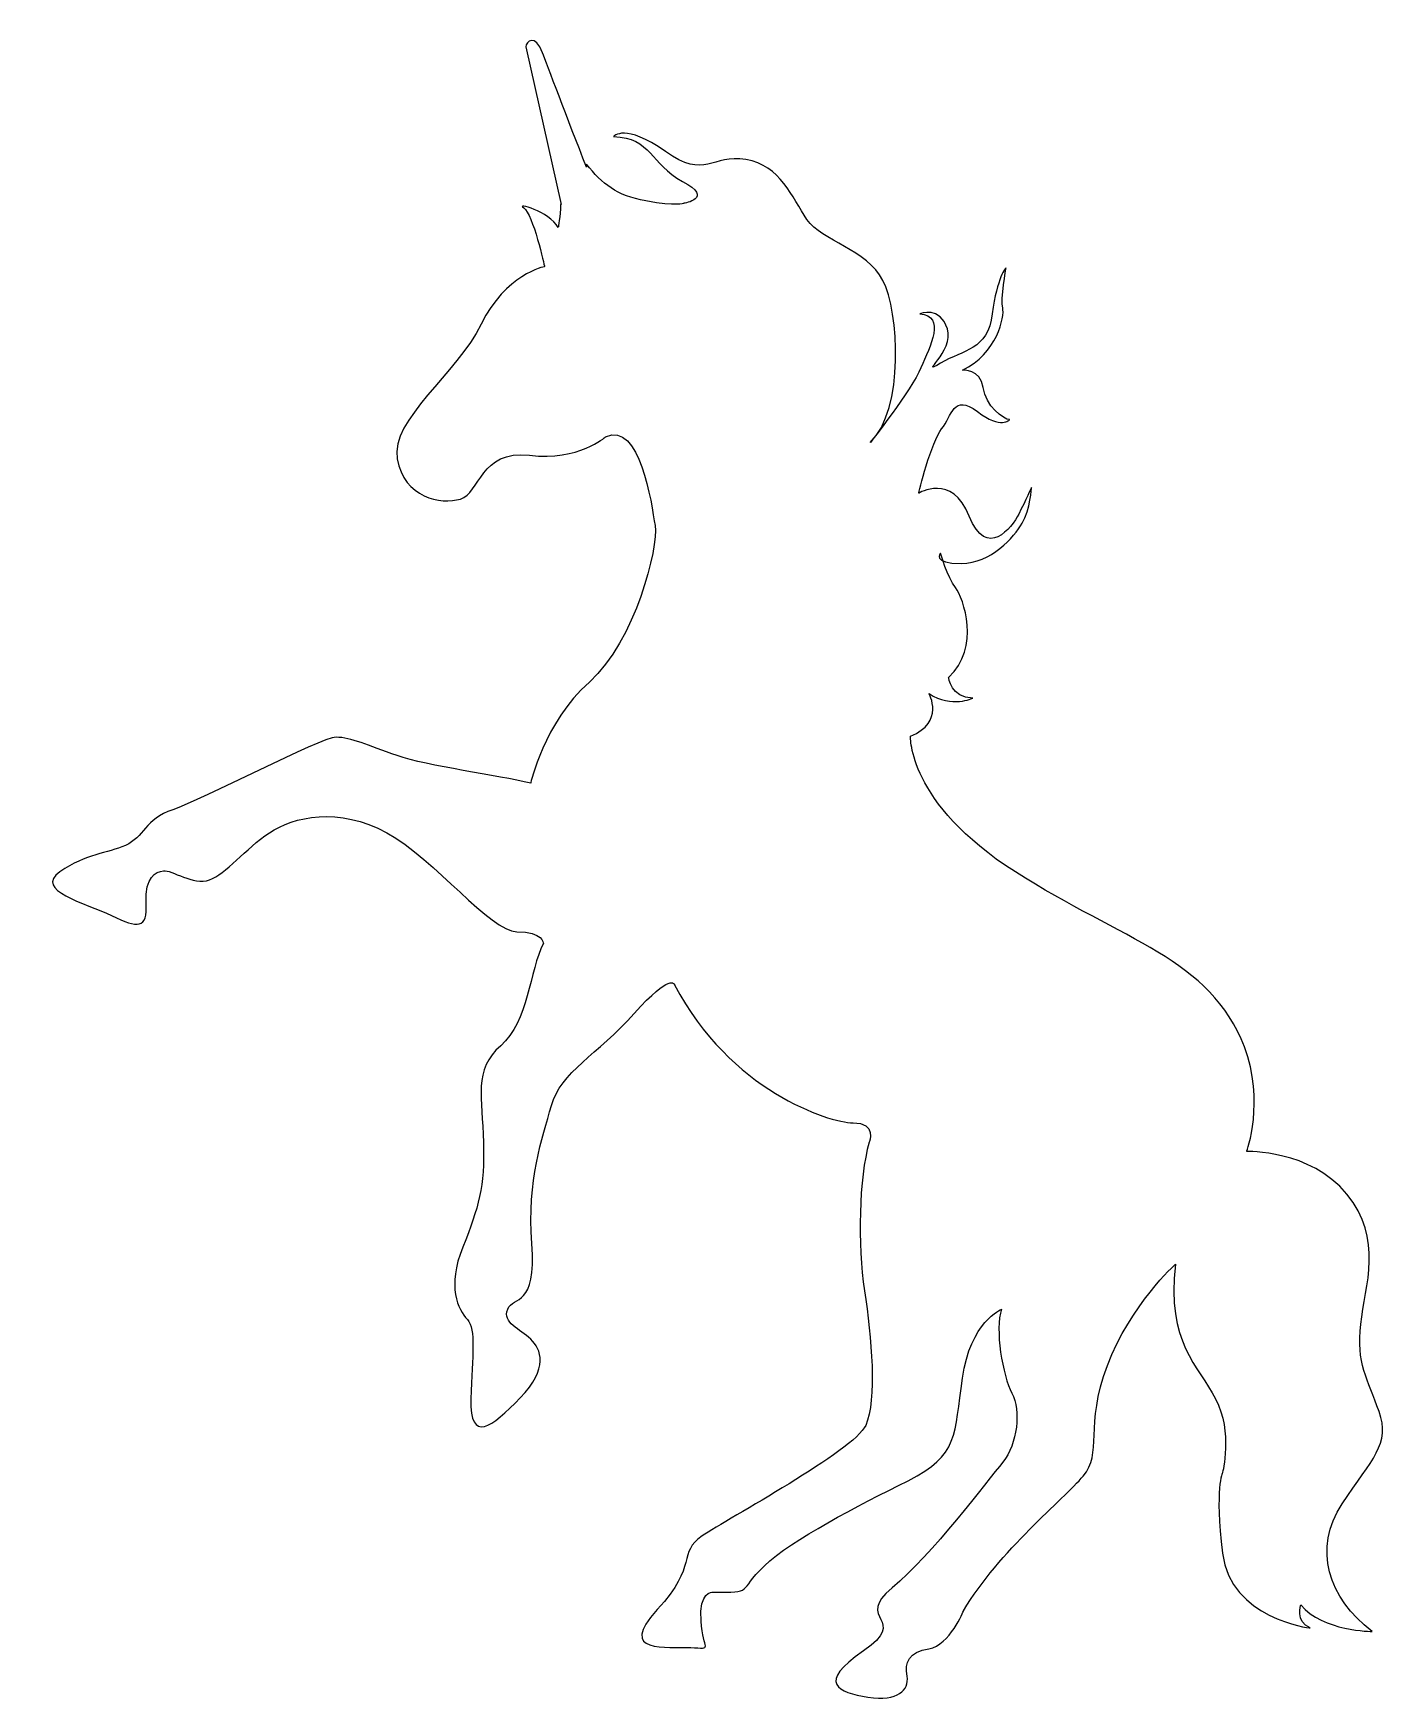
# Model space of a CAD drawing. Header units: centimetres. Extents: x -8.2 to 8.1, y -9.4 to 10.6.
import ezdxf

# ---------------------------------------------------------------- set-up
doc = ezdxf.new("R2010")
doc.units = ezdxf.units.CM
doc.header["$MEASUREMENT"] = 0
doc.layers.add('Camada 1', color=7, linetype='Continuous')

msp = doc.modelspace()

# ---------------------------------------------------------------- linework, layer by layer
at = {"layer": 'Camada 1'}
msp.add_open_spline([(-1.87138, 8.51694), (-1.87138, 8.51694), (-2.29506, 10.40408), (-2.29506, 10.40408), (-2.29506, 10.40408), (-2.29718, 10.46721), (-2.1792, 10.56508), (-2.09543, 10.33304), (-2.09543, 10.33304), (-2.04852, 10.20305), (-1.78949, 9.53085), (-1.57068, 8.96464), (-1.57068, 8.96464), (-1.57068, 8.96464), (-1.56999, 8.99898), (-1.56999, 8.99898), (-1.56999, 8.99898), (-1.37788, 8.76231), (-1.21087, 8.62309), (-0.85892, 8.55789), (-0.85892, 8.55789), (-0.48676, 8.48899), (-0.40407, 8.53035), (-0.40407, 8.53035), (-0.40407, 8.53035), (-0.40407, 8.53035), (-0.03199, 8.58552), (-0.41796, 8.79218), (-0.41796, 8.79218), (-0.80379, 8.99893), (-0.78987, 9.31593), (-1.24475, 9.32966), (-1.24475, 9.32966), (-1.24475, 9.32966), (-1.1069, 9.49505), (-0.62459, 9.15054), (-0.62459, 9.15054), (-0.14228, 8.80603), (-0.07333, 9.12292), (0.34008, 9.05402), (0.34008, 9.05402), (0.75341, 8.98512), (0.89137, 8.59936), (1.07046, 8.33745), (1.07046, 8.33745), (1.24961, 8.07562), (1.78695, 7.97912), (1.97997, 7.60707), (1.97997, 7.60707), (2.17282, 7.23499), (2.2418, 6.06365), (1.82834, 5.66405), (1.82834, 5.66405), (1.82834, 5.66405), (2.32454, 6.29794), (2.43469, 6.55977), (2.43469, 6.55977), (2.54502, 6.8216), (2.73796, 7.17993), (2.42093, 7.20747), (2.42093, 7.20747), (2.42093, 7.20747), (2.66903, 7.30388), (2.75174, 7.02827), (2.75174, 7.02827), (2.83434, 6.75271), (2.39331, 6.44955), (2.66903, 6.61494), (2.66903, 6.61494), (2.94457, 6.78025), (3.23402, 6.76644), (3.28913, 7.20747), (3.28913, 7.20747), (3.34422, 7.64842), (3.45455, 7.75865), (3.45455, 7.75865), (3.45455, 7.75865), (3.45455, 7.75865), (3.38557, 7.37278), (3.4132, 7.27634), (3.4132, 7.27634), (3.44085, 7.17993), (3.34428, 6.72516), (2.93089, 6.5322), (2.93089, 6.5322), (2.93089, 6.5322), (3.15137, 6.54593), (3.17891, 6.32545), (3.17891, 6.32545), (3.20645, 6.10497), (3.4269, 5.93966), (3.49585, 5.93966), (3.49585, 5.93966), (3.49585, 5.93966), (3.39941, 5.8156), (3.10998, 6.03607), (3.10998, 6.03607), (2.82055, 6.25654), (2.80679, 5.9809), (2.68278, 5.82932), (2.68278, 5.82932), (2.55874, 5.67782), (2.40724, 5.05766), (2.40724, 5.05766), (2.40724, 5.05766), (2.40724, 5.05766), (2.80684, 5.30568), (3.01359, 4.78202), (3.01359, 4.78202), (3.22026, 4.25836), (3.52344, 4.64415), (3.60615, 4.80956), (3.60615, 4.80956), (3.68875, 4.97495), (3.75773, 5.12656), (3.75773, 5.12656), (3.75773, 5.12656), (3.75773, 5.12656), (3.74397, 4.86473), (3.6475, 4.69934), (3.6475, 4.69934), (3.55101, 4.53403), (3.27542, 4.21703), (2.91712, 4.21703), (2.91712, 4.21703), (2.55877, 4.21703), (2.6691, 4.34107), (2.6691, 4.34107), (2.6691, 4.34107), (2.6691, 4.34107), (2.7517, 4.05162), (2.84825, 3.92758), (2.84825, 3.92758), (2.94466, 3.80362), (3.15141, 3.21101), (2.76554, 2.85274), (2.76554, 2.85274), (2.76554, 2.85274), (2.79308, 2.60464), (3.05494, 2.60464), (3.05494, 2.60464), (3.05494, 2.60464), (2.80684, 2.48068), (2.5313, 2.65981), (2.5313, 2.65981), (2.5313, 2.65981), (2.72415, 2.3153), (2.31074, 2.14988), (2.31074, 2.14988), (2.31074, 2.14988), (2.26946, 1.3506), (3.56476, 0.52378), (3.56476, 0.52378), (4.86008, -0.30304), (5.90116, -0.51114), (6.30706, -1.5709), (6.30706, -1.5709), (6.55508, -2.21857), (6.3346, -2.82492), (6.3346, -2.82492), (6.3346, -2.82492), (6.3346, -2.82492), (7.09263, -2.79727), (7.53356, -3.33477), (7.53356, -3.33477), (7.97451, -3.87222), (7.75404, -4.42348), (7.69898, -4.89198), (7.69898, -4.89198), (7.64389, -5.36056), (7.78158, -5.55349), (7.91946, -5.93925), (7.91946, -5.93925), (8.05723, -6.32514), (7.83675, -6.50435), (7.47851, -7.04172), (7.47851, -7.04172), (7.12016, -7.57917), (7.31309, -8.17181), (7.83676, -8.57141), (7.83676, -8.57141), (7.83676, -8.57141), (7.2442, -8.57141), (6.98231, -8.25444), (6.98231, -8.25444), (6.98231, -8.25444), (6.91341, -8.44737), (7.09264, -8.53006), (7.09264, -8.53006), (7.09264, -8.53006), (6.14178, -8.41983), (6.04523, -7.63434), (6.04523, -7.63434), (5.94876, -6.84879), (6.04523, -6.66967), (6.04523, -6.66967), (6.04523, -6.66967), (6.04523, -6.66967), (6.16927, -6.18736), (5.96263, -5.78768), (5.96263, -5.78768), (5.75588, -5.38805), (5.37002, -5.11244), (5.48024, -4.17536), (5.48024, -4.17536), (5.48024, -4.17536), (4.94279, -4.65775), (4.66723, -5.38805), (4.66723, -5.38805), (4.39159, -6.11841), (4.61217, -6.43535), (4.3778, -6.71099), (4.3778, -6.71099), (4.14359, -6.98663), (3.37183, -7.60679), (2.9446, -8.32336), (2.9446, -8.32336), (2.9446, -8.32336), (2.77921, -8.73677), (2.53119, -8.77813), (2.53119, -8.77813), (2.2832, -8.81948), (2.24184, -8.94342), (2.26936, -9.10883), (2.26936, -9.10883), (2.2969, -9.27422), (2.15903, -9.41199), (1.80078, -9.35693), (1.80078, -9.35693), (1.44245, -9.30176), (1.18062, -9.19154), (1.74561, -8.80564), (1.74561, -8.80564), (2.31068, -8.41977), (1.62157, -8.43358), (2.09012, -8.04771), (2.09012, -8.04771), (2.5587, -7.66184), (3.23391, -6.76612), (3.41314, -6.54564), (3.41314, -6.54564), (3.59229, -6.32508), (3.63362, -5.92551), (3.52329, -5.71874), (3.52329, -5.71874), (3.41314, -5.51205), (3.31662, -4.94698), (3.39933, -4.71277), (3.39933, -4.71277), (3.39933, -4.71277), (3.02725, -4.86427), (2.93083, -5.53959), (2.93083, -5.53959), (2.83434, -6.21483), (2.88948, -6.46288), (2.28316, -6.76607), (2.28316, -6.76607), (1.67671, -7.06915), (0.89129, -7.46894), (0.56056, -7.78583), (0.56056, -7.78583), (0.22975, -8.10277), (0.45023, -8.10277), (-0.0596, -8.10277), (-0.0596, -8.10277), (-0.0596, -8.10277), (-0.22489, -8.08901), (-0.19737, -8.44728), (-0.19737, -8.44728), (-0.16983, -8.80561), (-0.04579, -8.77798), (-0.32141, -8.76425), (-0.32141, -8.76425), (-0.59703, -8.75044), (-1.21713, -8.84696), (-0.72109, -8.30948), (-0.72109, -8.30948), (-0.22489, -7.77203), (-0.4868, -7.63424), (-0.18364, -7.42749), (-0.18364, -7.42749), (0.11965, -7.2208), (1.6355, -6.40771), (1.77327, -6.10455), (1.77327, -6.10455), (1.91107, -5.80136), (1.84217, -5.04346), (1.75949, -4.49223), (1.75949, -4.49223), (1.67678, -3.94097), (1.69059, -3.14166), (1.81466, -2.71447), (1.81466, -2.71447), (1.81466, -2.71447), (1.91113, -2.48021), (1.62173, -2.48021), (1.62173, -2.48021), (1.33236, -2.48021), (0.14715, -2.09434), (-0.51428, -0.82654), (-0.51428, -0.82654), (-0.51428, -0.82654), (-0.55563, -0.67496), (-0.99659, -1.17105), (-0.99659, -1.17105), (-1.43754, -1.66717), (-1.87858, -1.87386), (-1.9888, -2.27352), (-1.9888, -2.27352), (-2.09905, -2.67315), (-2.27817, -3.1554), (-2.22306, -3.92717), (-2.22306, -3.92717), (-2.16789, -4.69891), (-2.44354, -4.54733), (-2.51246, -4.71272), (-2.51246, -4.71272), (-2.58144, -4.87803), (-2.36088, -4.94698), (-2.23682, -5.07097), (-2.23682, -5.07097), (-2.11286, -5.19501), (-2.01642, -5.41548), (-2.36086, -5.77381), (-2.36086, -5.77381), (-2.70548, -6.13206), (-2.96721, -6.32499), (-2.95347, -5.78757), (-2.95347, -5.78757), (-2.93966, -5.25012), (-2.88449, -4.96075), (-2.99475, -4.83671), (-2.99475, -4.83671), (-3.10508, -4.71273), (-3.24285, -4.45082), (-3.04992, -3.96853), (-3.04992, -3.96853), (-2.85699, -3.48622), (-2.78809, -3.25196), (-2.8019, -2.71451), (-2.8019, -2.71451), (-2.81563, -2.17711), (-2.92594, -1.84633), (-2.59515, -1.55696), (-2.59515, -1.55696), (-2.26434, -1.26756), (-2.25064, -0.66119), (-2.08522, -0.33046), (-2.08522, -0.33046), (-2.08522, -0.33046), (-2.08522, -0.19269), (-2.40222, -0.19269), (-2.40222, -0.19269), (-2.71919, -0.19269), (-3.38062, 0.67549), (-3.95943, 0.99243), (-3.95943, 0.99243), (-4.53823, 1.3094), (-5.07563, 1.18536), (-5.36506, 0.99243), (-5.36506, 0.99243), (-5.65451, 0.7995), (-5.88872, 0.49631), (-6.08163, 0.42744), (-6.08163, 0.42744), (-6.27454, 0.35857), (-6.5364, 0.5514), (-6.63281, 0.53769), (-6.63281, 0.53769), (-6.72933, 0.52388), (-6.85337, 0.46879), (-6.83956, 0.15182), (-6.83956, 0.15182), (-6.82583, -0.16515), (-6.93608, -0.15134), (-7.25305, 0.00024), (-7.25305, 0.00024), (-7.56993, 0.15182), (-8.19011, 0.3034), (-7.87311, 0.5239), (-7.87311, 0.5239), (-7.55614, 0.74446), (-7.30812, 0.74446), (-7.08764, 0.84087), (-7.08764, 0.84087), (-6.86708, 0.93739), (-6.85335, 1.15787), (-6.52265, 1.26809), (-6.52265, 1.26809), (-6.19184, 1.37834), (-4.74486, 2.13627), (-4.56574, 2.13627), (-4.56574, 2.13627), (-4.38654, 2.13627), (-4.19368, 2.03975), (-3.83544, 1.91579), (-3.83544, 1.91579), (-3.47701, 1.79175), (-2.62275, 1.6815), (-2.23677, 1.58501), (-2.23677, 1.58501), (-2.23677, 1.58501), (-2.08519, 2.30169), (-1.53398, 2.79778), (-1.53398, 2.79778), (-0.9828, 3.29382), (-0.70708, 4.41007), (-0.74843, 4.6719), (-0.74843, 4.6719), (-0.78986, 4.93363), (-0.92774, 5.92584), (-1.34115, 5.73291), (-1.34115, 5.73291), (-1.34115, 5.73291), (-1.65804, 5.44346), (-2.25066, 5.51243), (-2.25066, 5.51243), (-2.84322, 5.58133), (-2.84327, 5.05766), (-3.07748, 4.98877), (-3.07748, 4.98877), (-3.31177, 4.91979), (-3.75272, 5.0025), (-3.83541, 5.47108), (-3.83541, 5.47108), (-3.91801, 5.93966), (-3.11884, 6.49084), (-2.82946, 7.08337), (-2.82946, 7.08337), (-2.54015, 7.67601), (-2.07157, 7.77243), (-2.07157, 7.77243), (-2.07157, 7.77243), (-2.07157, 7.77243), (-2.20934, 8.4064), (-2.31959, 8.4753), (-2.31959, 8.4753), (-2.42984, 8.5442), (-2.01643, 8.43387), (-1.90618, 8.24101), (-1.90618, 8.24101), (-1.90618, 8.24101), (-1.88311, 8.37283), (-1.87887, 8.51718), (-1.87887, 8.51718), (-1.87887, 8.51718), (-1.87138, 8.51694), (-1.87138, 8.51694)], degree=3, knots=[0, 0, 0, 0, 0.00884956, 0.00884956, 0.00884956, 0.00884956, 0.01769912, 0.01769912, 0.01769912, 0.01769912, 0.02654867, 0.02654867, 0.02654867, 0.02654867, 0.03539823, 0.03539823, 0.03539823, 0.03539823, 0.04424779, 0.04424779, 0.04424779, 0.04424779, 0.05309735, 0.05309735, 0.05309735, 0.05309735, 0.0619469, 0.0619469, 0.0619469, 0.0619469, 0.07079646, 0.07079646, 0.07079646, 0.07079646, 0.07964602, 0.07964602, 0.07964602, 0.07964602, 0.08849558, 0.08849558, 0.08849558, 0.08849558, 0.09734513, 0.09734513, 0.09734513, 0.09734513, 0.10619469, 0.10619469, 0.10619469, 0.10619469, 0.11504425, 0.11504425, 0.11504425, 0.11504425, 0.12389381, 0.12389381, 0.12389381, 0.12389381, 0.13274336, 0.13274336, 0.13274336, 0.13274336, 0.14159292, 0.14159292, 0.14159292, 0.14159292, 0.15044248, 0.15044248, 0.15044248, 0.15044248, 0.15929204, 0.15929204, 0.15929204, 0.15929204, 0.16814159, 0.16814159, 0.16814159, 0.16814159, 0.17699115, 0.17699115, 0.17699115, 0.17699115, 0.18584071, 0.18584071, 0.18584071, 0.18584071, 0.19469027, 0.19469027, 0.19469027, 0.19469027, 0.20353982, 0.20353982, 0.20353982, 0.20353982, 0.21238938, 0.21238938, 0.21238938, 0.21238938, 0.22123894, 0.22123894, 0.22123894, 0.22123894, 0.2300885, 0.2300885, 0.2300885, 0.2300885, 0.23893805, 0.23893805, 0.23893805, 0.23893805, 0.24778761, 0.24778761, 0.24778761, 0.24778761, 0.25663717, 0.25663717, 0.25663717, 0.25663717, 0.26548673, 0.26548673, 0.26548673, 0.26548673, 0.27433628, 0.27433628, 0.27433628, 0.27433628, 0.28318584, 0.28318584, 0.28318584, 0.28318584, 0.2920354, 0.2920354, 0.2920354, 0.2920354, 0.30088496, 0.30088496, 0.30088496, 0.30088496, 0.30973451, 0.30973451, 0.30973451, 0.30973451, 0.31858407, 0.31858407, 0.31858407, 0.31858407, 0.32743363, 0.32743363, 0.32743363, 0.32743363, 0.33628319, 0.33628319, 0.33628319, 0.33628319, 0.34513274, 0.34513274, 0.34513274, 0.34513274, 0.3539823, 0.3539823, 0.3539823, 0.3539823, 0.36283186, 0.36283186, 0.36283186, 0.36283186, 0.37168142, 0.37168142, 0.37168142, 0.37168142, 0.38053097, 0.38053097, 0.38053097, 0.38053097, 0.38938053, 0.38938053, 0.38938053, 0.38938053, 0.39823009, 0.39823009, 0.39823009, 0.39823009, 0.40707965, 0.40707965, 0.40707965, 0.40707965, 0.4159292, 0.4159292, 0.4159292, 0.4159292, 0.42477876, 0.42477876, 0.42477876, 0.42477876, 0.43362832, 0.43362832, 0.43362832, 0.43362832, 0.44247788, 0.44247788, 0.44247788, 0.44247788, 0.45132743, 0.45132743, 0.45132743, 0.45132743, 0.46017699, 0.46017699, 0.46017699, 0.46017699, 0.46902655, 0.46902655, 0.46902655, 0.46902655, 0.47787611, 0.47787611, 0.47787611, 0.47787611, 0.48672566, 0.48672566, 0.48672566, 0.48672566, 0.49557522, 0.49557522, 0.49557522, 0.49557522, 0.50442478, 0.50442478, 0.50442478, 0.50442478, 0.51327434, 0.51327434, 0.51327434, 0.51327434, 0.52212389, 0.52212389, 0.52212389, 0.52212389, 0.53097345, 0.53097345, 0.53097345, 0.53097345, 0.53982301, 0.53982301, 0.53982301, 0.53982301, 0.54867257, 0.54867257, 0.54867257, 0.54867257, 0.55752212, 0.55752212, 0.55752212, 0.55752212, 0.56637168, 0.56637168, 0.56637168, 0.56637168, 0.57522124, 0.57522124, 0.57522124, 0.57522124, 0.5840708, 0.5840708, 0.5840708, 0.5840708, 0.59292035, 0.59292035, 0.59292035, 0.59292035, 0.60176991, 0.60176991, 0.60176991, 0.60176991, 0.61061947, 0.61061947, 0.61061947, 0.61061947, 0.61946903, 0.61946903, 0.61946903, 0.61946903, 0.62831858, 0.62831858, 0.62831858, 0.62831858, 0.63716814, 0.63716814, 0.63716814, 0.63716814, 0.6460177, 0.6460177, 0.6460177, 0.6460177, 0.65486726, 0.65486726, 0.65486726, 0.65486726, 0.66371681, 0.66371681, 0.66371681, 0.66371681, 0.67256637, 0.67256637, 0.67256637, 0.67256637, 0.68141593, 0.68141593, 0.68141593, 0.68141593, 0.69026549, 0.69026549, 0.69026549, 0.69026549, 0.69911504, 0.69911504, 0.69911504, 0.69911504, 0.7079646, 0.7079646, 0.7079646, 0.7079646, 0.71681416, 0.71681416, 0.71681416, 0.71681416, 0.72566372, 0.72566372, 0.72566372, 0.72566372, 0.73451327, 0.73451327, 0.73451327, 0.73451327, 0.74336283, 0.74336283, 0.74336283, 0.74336283, 0.75221239, 0.75221239, 0.75221239, 0.75221239, 0.76106195, 0.76106195, 0.76106195, 0.76106195, 0.7699115, 0.7699115, 0.7699115, 0.7699115, 0.77876106, 0.77876106, 0.77876106, 0.77876106, 0.78761062, 0.78761062, 0.78761062, 0.78761062, 0.79646018, 0.79646018, 0.79646018, 0.79646018, 0.80530973, 0.80530973, 0.80530973, 0.80530973, 0.81415929, 0.81415929, 0.81415929, 0.81415929, 0.82300885, 0.82300885, 0.82300885, 0.82300885, 0.83185841, 0.83185841, 0.83185841, 0.83185841, 0.84070796, 0.84070796, 0.84070796, 0.84070796, 0.84955752, 0.84955752, 0.84955752, 0.84955752, 0.85840708, 0.85840708, 0.85840708, 0.85840708, 0.86725664, 0.86725664, 0.86725664, 0.86725664, 0.87610619, 0.87610619, 0.87610619, 0.87610619, 0.88495575, 0.88495575, 0.88495575, 0.88495575, 0.89380531, 0.89380531, 0.89380531, 0.89380531, 0.90265487, 0.90265487, 0.90265487, 0.90265487, 0.91150442, 0.91150442, 0.91150442, 0.91150442, 0.92035398, 0.92035398, 0.92035398, 0.92035398, 0.92920354, 0.92920354, 0.92920354, 0.92920354, 0.9380531, 0.9380531, 0.9380531, 0.9380531, 0.94690265, 0.94690265, 0.94690265, 0.94690265, 0.95575221, 0.95575221, 0.95575221, 0.95575221, 0.96460177, 0.96460177, 0.96460177, 0.96460177, 0.97345133, 0.97345133, 0.97345133, 0.97345133, 0.98230088, 0.98230088, 0.98230088, 0.98230088, 1, 1, 1, 1], dxfattribs=at)

doc.saveas('drawing.dxf')
